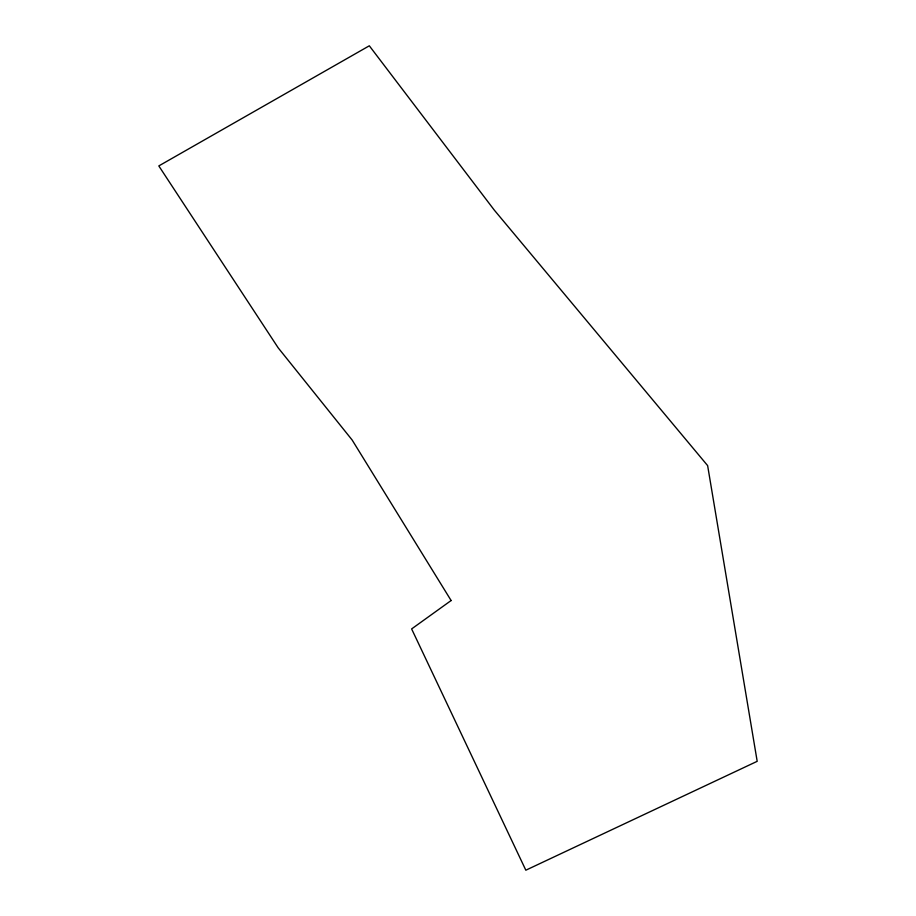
<?xml version="1.0" encoding="UTF-8"?>
<svg xmlns="http://www.w3.org/2000/svg" width="916" height="916" viewBox="0 0 916 916"><rect width="100%" height="100%" fill="white"/><g stroke="black" fill="none" stroke-linecap="round" stroke-linejoin="round"><path stroke-width="1.37" d="M451.119 600.53L411.627 628.926L525.83 870.2L757.188 761.322L707.633 465.614L494.319 210.142L369.32 45.8L158.811 165.922L278.201 347.862L352.156 440.024L451.119 600.53"/></g></svg>
